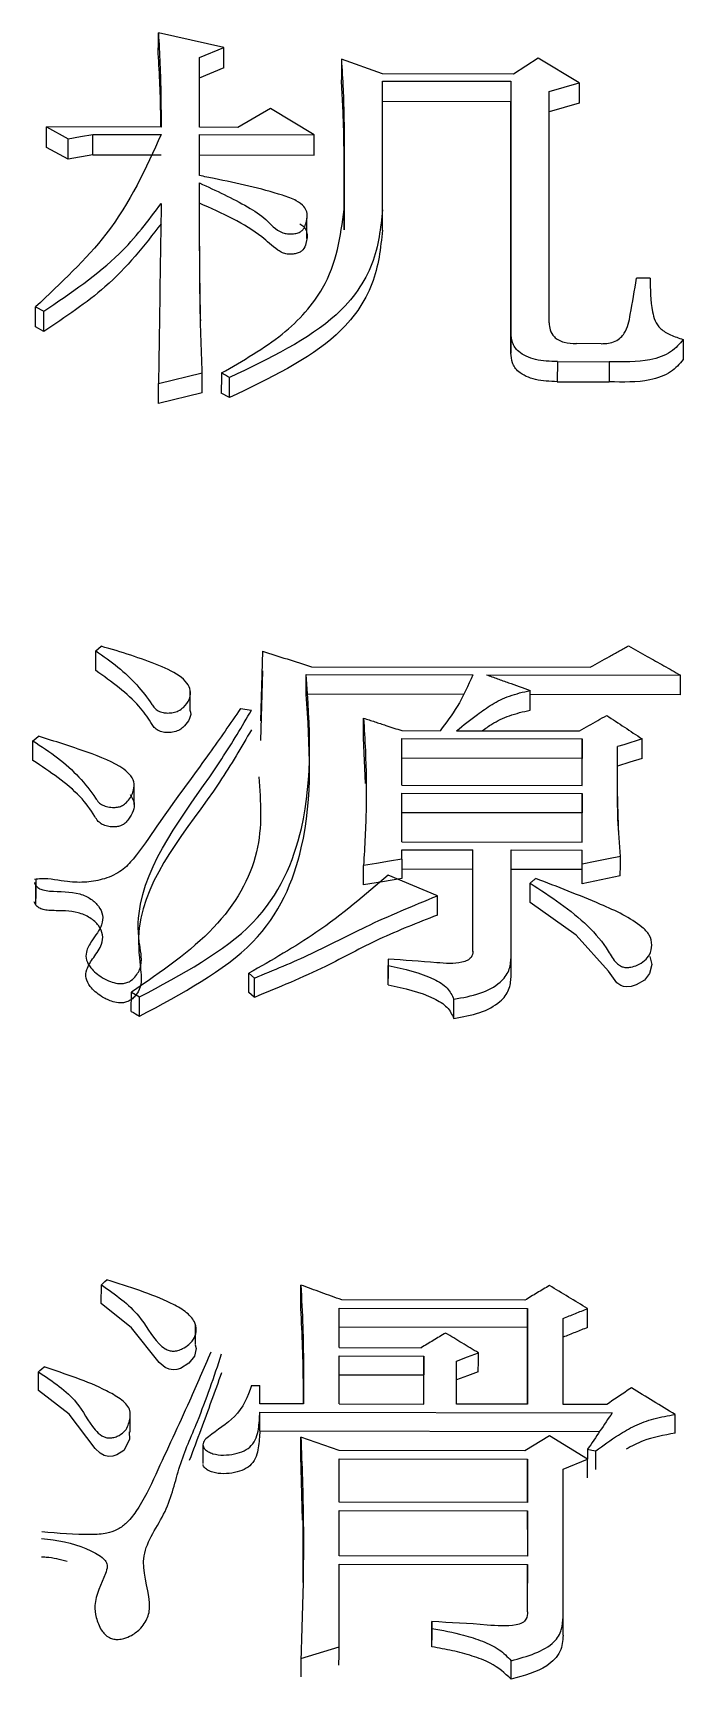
# Model space of a CAD drawing. Header units: millimetres. Extents: x 2104 to 4053, y 855 to 2233.
# Drawn here: x 2514.94 to 2517.51, y 2088.28 to 2094.8 of the extents above; entities that cross this region are included whole.
import ezdxf

# ---------------------------------------------------------------- set-up
doc = ezdxf.new("R2010")
doc.units = ezdxf.units.MM

msp = doc.modelspace()

# ---------------------------------------------------------------- linework, layer by layer
at = {"color": 7, "linetype": 'Continuous', "lineweight": 25}
for p, q in [((2515.6922, 2094.7382), (2515.4326, 2094.7958)), ((2515.5949, 2094.6983), (2515.6922, 2094.7382)), ((2515.692, 2094.657), (2515.5946, 2094.6172)), ((2515.595, 2094.422), (2515.5949, 2094.6983)), ((2516.1574, 2094.6915), (2516.1571, 2094.6104)), ((2516.3197, 2094.6338), (2516.1574, 2094.6915)), ((2516.9362, 2094.6958), (2516.8389, 2094.6329)), ((2517.0985, 2094.5979), (2516.9362, 2094.6958)), ((2516.8389, 2094.6329), (2516.3197, 2094.6338)), ((2516.3197, 2094.6051), (2516.8281, 2094.6042)), ((2516.3199, 2094.0955), (2516.3197, 2094.6051)), ((2516.8281, 2094.6042), (2516.8278, 2094.5232)), ((2516.8281, 2094.6042), (2516.8285, 2093.6069)), ((2516.9795, 2094.5636), (2517.0985, 2094.5979)), ((2516.8278, 2094.5232), (2516.3194, 2094.5241)), ((2516.8283, 2093.5272), (2516.8278, 2094.5232)), ((2516.98, 2093.648), (2516.9795, 2094.5636)), ((2515.8762, 2094.4966), (2515.7465, 2094.4218)), ((2516.0493, 2094.3923), (2515.8762, 2094.4966)), ((2517.0983, 2094.517), (2516.9793, 2094.4827)), ((2514.989, 2094.3424), (2514.9892, 2094.4232)), ((2514.9892, 2094.4232), (2515.0758, 2094.3768)), ((2515.4436, 2094.4223), (2514.9892, 2094.4232)), ((2515.1729, 2094.3132), (2515.1731, 2094.3939)), ((2515.1731, 2094.3939), (2515.4436, 2094.3934)), ((2515.7465, 2094.4218), (2515.595, 2094.422)), ((2515.595, 2094.3931), (2516.0493, 2094.3923)), ((2515.5951, 2094.2308), (2515.595, 2094.3931)), ((2515.0756, 2094.2961), (2514.989, 2094.3424)), ((2515.0756, 2094.2961), (2515.0758, 2094.3768)), ((2516.1683, 2094.3747), (2516.1681, 2094.2941)), ((2516.1683, 2094.3747), (2516.1685, 2094.0958)), ((2515.1729, 2094.3132), (2515.0756, 2094.2961)), ((2515.1729, 2094.3132), (2515.4433, 2094.3127)), ((2515.5951, 2094.3125), (2516.0491, 2094.3116)), ((2516.1682, 2094.0155), (2516.1681, 2094.294)), ((2516.1685, 2094.0958), (2516.1682, 2094.0155)), ((2516.3197, 2094.0142), (2516.3199, 2094.095)), ((2516.0199, 2093.9816), (2516.0201, 2094.0627)), ((2517.3801, 2093.8241), (2517.326, 2093.8242)), ((2514.9461, 2093.631), (2514.9463, 2093.7108)), ((2514.9463, 2093.7108), (2514.9787, 2093.6931)), ((2514.9785, 2093.6133), (2514.9461, 2093.631)), ((2516.8285, 2093.6069), (2516.8283, 2093.5272)), ((2517.1855, 2093.5648), (2517.0882, 2093.565)), ((2517.5101, 2093.582), (2517.5098, 2093.5023)), ((2517.0125, 2093.4939), (2517.0122, 2093.4144)), ((2517.0125, 2093.4939), (2517.218, 2093.4936)), ((2517.218, 2093.4936), (2517.2178, 2093.414)), ((2515.4332, 2093.4077), (2515.6063, 2093.449)), ((2517.0122, 2093.4144), (2517.2178, 2093.414)), ((2515.4329, 2093.3283), (2515.4332, 2093.4077)), ((2515.606, 2093.3696), (2515.4329, 2093.3283)), ((2515.7142, 2093.3515), (2515.6817, 2093.3694)), ((2515.1845, 2092.27), (2515.1848, 2092.3481)), ((2515.8446, 2092.3468), (2515.8365, 2092.0709)), ((2515.8444, 2092.2688), (2515.8363, 2091.9934)), ((2516.0175, 2092.1766), (2516.0177, 2092.2545)), ((2516.0177, 2092.2545), (2516.6775, 2092.2533)), ((2516.0393, 2092.2852), (2517.1427, 2092.2831)), ((2516.7316, 2092.2532), (2517.4997, 2092.2518)), ((2515.5586, 2092.1135), (2515.5589, 2092.1922)), ((2516.6391, 2092.1755), (2516.0175, 2092.1766)), ((2516.9045, 2092.1136), (2516.9048, 2092.1915)), ((2517.4994, 2092.1739), (2516.9047, 2092.175)), ((2515.7581, 2092.1198), (2515.8014, 2092.1135)), ((2516.2447, 2092.0042), (2516.2449, 2092.0819)), ((2514.9359, 2091.9142), (2514.9361, 2091.9918)), ((2516.253, 2091.8234), (2516.2447, 2092.0042)), ((2516.3964, 2092.0323), (2516.5478, 2092.032)), ((2516.3964, 2092.0014), (2517.1103, 2092.0001)), ((2516.3964, 2091.8156), (2516.3964, 2092.0014)), ((2516.6127, 2092.0319), (2517.0995, 2092.031)), ((2517.1103, 2092.0001), (2517.1101, 2091.9225)), ((2517.1104, 2091.8143), (2517.1103, 2092.0001)), ((2517.1101, 2091.9225), (2516.3961, 2091.9238)), ((2517.1101, 2091.8143), (2517.1101, 2091.9225)), ((2517.2509, 2091.9379), (2517.251, 2091.9689)), ((2515.3367, 2091.7397), (2515.337, 2091.8179)), ((2516.3964, 2091.8156), (2517.1104, 2091.8143)), ((2516.3964, 2091.7846), (2517.1104, 2091.7833)), ((2516.3965, 2091.5916), (2516.3964, 2091.7846)), ((2517.1104, 2091.7833), (2517.1101, 2091.706)), ((2517.1104, 2091.5902), (2517.1104, 2091.7833)), ((2517.1101, 2091.706), (2516.3962, 2091.7073)), ((2517.1101, 2091.5902), (2517.1101, 2091.706)), ((2516.3965, 2091.5916), (2517.1104, 2091.5902)), ((2516.3965, 2091.5228), (2516.3962, 2091.4459)), ((2516.3965, 2091.5603), (2516.6777, 2091.5598)), ((2516.3965, 2091.5228), (2516.3965, 2091.5603)), ((2516.6775, 2091.4828), (2516.6777, 2091.5598)), ((2516.6778, 2091.1581), (2516.6777, 2091.5598)), ((2516.8292, 2091.5595), (2517.1104, 2091.559)), ((2516.8293, 2091.1326), (2516.8292, 2091.5595)), ((2517.1104, 2091.5028), (2517.1104, 2091.559)), ((2516.2448, 2091.4212), (2516.2451, 2091.4981)), ((2516.5371, 2091.3785), (2516.3426, 2091.4603)), ((2516.6775, 2091.4828), (2516.3962, 2091.4833)), ((2516.6775, 2091.1572), (2516.6775, 2091.4828)), ((2517.1102, 2091.482), (2516.8289, 2091.4825)), ((2517.1102, 2091.4258), (2517.1104, 2091.5028)), ((2517.1102, 2091.4258), (2517.1102, 2091.482)), ((2514.947, 2091.4439), (2514.9467, 2091.3671)), ((2514.9467, 2091.3423), (2514.947, 2091.4191)), ((2516.5377, 2091.3014), (2516.538, 2091.3782)), ((2516.829, 2091.0561), (2516.8293, 2091.1326)), ((2515.7906, 2090.995), (2515.7908, 2091.0713)), ((2515.7908, 2091.0713), (2515.8125, 2091.0524)), ((2516.3425, 2091.1272), (2516.3422, 2091.0507)), ((2516.3422, 2091.0255), (2516.3425, 2091.1019)), ((2516.3425, 2091.1272), (2516.3425, 2091.1019)), ((2515.8125, 2090.9758), (2515.8127, 2091.0521)), ((2516.3422, 2091.0255), (2516.3422, 2091.0507)), ((2515.3254, 2090.9201), (2515.3257, 2090.9963)), ((2515.3578, 2090.901), (2515.3581, 2090.9773)), ((2515.8122, 2090.976), (2515.7906, 2090.995)), ((2516.6019, 2090.8924), (2516.6021, 2090.9686)), ((2515.2066, 2089.7629), (2515.2069, 2089.8376)), ((2516.8835, 2089.776), (2516.1588, 2089.7773)), ((2516.1479, 2089.7448), (2516.8943, 2089.7434)), ((2516.148, 2089.5882), (2516.1479, 2089.7448)), ((2516.8943, 2089.7434), (2516.8944, 2089.364)), ((2517.035, 2089.3637), (2517.035, 2089.704)), ((2515.5799, 2089.601), (2515.5801, 2089.6756)), ((2516.1477, 2089.6701), (2516.8941, 2089.6688)), ((2516.8941, 2089.364), (2516.8941, 2089.6688)), ((2516.148, 2089.5882), (2516.4725, 2089.5876)), ((2516.148, 2089.5555), (2516.4833, 2089.5548)), ((2516.148, 2089.3654), (2516.148, 2089.5555)), ((2516.4833, 2089.5548), (2516.483, 2089.4804)), ((2516.4833, 2089.3647), (2516.4833, 2089.5548)), ((2516.6131, 2089.3645), (2516.6131, 2089.535)), ((2515.8018, 2089.4382), (2515.8343, 2089.4381)), ((2515.8343, 2089.3659), (2515.8343, 2089.4381)), ((2516.1477, 2089.4811), (2516.483, 2089.4804)), ((2516.4831, 2089.3647), (2516.483, 2089.4804)), ((2515.3209, 2089.2537), (2515.3211, 2089.3278)), ((2515.834, 2089.259), (2515.8343, 2089.3331)), ((2516.0073, 2089.3656), (2515.8343, 2089.3659)), ((2515.8343, 2089.3331), (2517.2297, 2089.3305)), ((2516.148, 2089.3654), (2516.4833, 2089.3647)), ((2516.8944, 2089.364), (2516.6131, 2089.3645)), ((2517.2081, 2089.3634), (2517.035, 2089.3637)), ((2517.4783, 2089.2493), (2517.4785, 2089.3234)), ((2515.834, 2089.259), (2517.1798, 2089.2565)), ((2515.609, 2089.2034), (2515.6088, 2089.1295)), ((2516.148, 2089.1811), (2515.9965, 2089.2341)), ((2516.8836, 2089.1797), (2516.148, 2089.1811)), ((2516.9809, 2089.2388), (2516.8836, 2089.1797)), ((2517.1323, 2089.1463), (2516.9809, 2089.2388)), ((2517.1323, 2089.1859), (2517.1322, 2089.1464)), ((2516.0033, 2088.9054), (2515.9963, 2089.1601)), ((2516.148, 2089.1481), (2516.8944, 2089.1467)), ((2516.148, 2088.9762), (2516.148, 2089.1481)), ((2516.8944, 2089.1467), (2516.8944, 2088.9748)), ((2517.035, 2089.1068), (2517.1323, 2089.1463)), ((2516.8941, 2088.9748), (2516.8941, 2089.0728)), ((2517.035, 2088.5221), (2517.035, 2089.1068)), ((2516.8944, 2088.9748), (2516.148, 2088.9762)), ((2516.148, 2088.9431), (2516.8944, 2088.9417)), ((2516.148, 2088.7638), (2516.148, 2088.9431)), ((2516.8944, 2088.9417), (2516.8944, 2088.7624)), ((2516.8944, 2088.7624), (2516.148, 2088.7638)), ((2516.148, 2088.7305), (2516.8944, 2088.7291)), ((2516.148, 2088.4032), (2516.148, 2088.7305)), ((2516.8944, 2088.7291), (2516.8941, 2088.6559)), ((2516.8944, 2088.5424), (2516.8944, 2088.7291)), ((2517.0347, 2088.4492), (2517.035, 2088.5221)), ((2516.5158, 2088.503), (2516.5155, 2088.4301)), ((2516.5155, 2088.4032), (2516.5158, 2088.4762)), ((2516.5158, 2088.4762), (2516.5158, 2088.503)), ((2515.9965, 2088.3566), (2516.148, 2088.4032)), ((2516.8292, 2088.2755), (2516.8294, 2088.3483))]:
    msp.add_line(p, q, dxfattribs=at)
at = {"color": 7, "linetype": 'Continuous', "lineweight": 25, "flags": 128}
for points in [[(2515.4323, 2094.7146), (2515.4324, 2094.7601), (2515.4326, 2094.7958)], [(2515.692, 2094.657), (2515.6921, 2094.7025), (2515.6922, 2094.7382)], [(2517.0985, 2094.5979), (2517.0984, 2094.5526), (2517.0983, 2094.517)], [(2515.0758, 2094.3768), (2515.1245, 2094.3853), (2515.1731, 2094.3939)], [(2516.0491, 2094.3116), (2516.0492, 2094.3568), (2516.0493, 2094.3923)], [(2514.9785, 2093.6133), (2514.9786, 2093.6482), (2514.9787, 2093.6706), (2514.9787, 2093.6931)], [(2515.606, 2093.3696), (2515.6061, 2093.4141), (2515.6063, 2093.449)], [(2515.682, 2093.4489), (2515.6819, 2093.4141), (2515.6818, 2093.3918), (2515.6817, 2093.3694)], [(2515.7144, 2093.431), (2515.7063, 2093.4355), (2515.6982, 2093.4399), (2515.6901, 2093.4444), (2515.682, 2093.4489)], [(2515.7142, 2093.3515), (2515.7143, 2093.3863), (2515.7144, 2093.4087), (2515.7144, 2093.431)], [(2515.1848, 2092.3481), (2515.1956, 2092.3572), (2515.2064, 2092.3664)], [(2517.4994, 2092.1739), (2517.4996, 2092.2175), (2517.4997, 2092.2518)], [(2514.9361, 2091.9917), (2514.9469, 2092.001), (2514.9577, 2092.0102)], [(2517.3483, 2091.9996), (2517.324, 2091.9919), (2517.2996, 2091.9843), (2517.2753, 2091.9766), (2517.251, 2091.9689)], [(2517.348, 2091.922), (2517.3482, 2091.9655), (2517.3483, 2091.9996)], [(2517.348, 2091.922), (2517.2994, 2091.9067), (2517.2507, 2091.8914)], [(2516.3965, 2091.5228), (2516.3481, 2091.5149), (2516.2966, 2091.5065), (2516.2451, 2091.4981)], [(2517.1102, 2091.482), (2517.1103, 2091.5251), (2517.1104, 2091.559)], [(2517.2619, 2091.5338), (2517.2143, 2091.524), (2517.1624, 2091.5134), (2517.1104, 2091.5028)], [(2517.2616, 2091.4568), (2517.2618, 2091.4999), (2517.2619, 2091.5338)], [(2517.2616, 2091.4568), (2517.1859, 2091.4413), (2517.1102, 2091.4258)], [(2516.3962, 2091.4459), (2516.3205, 2091.4335), (2516.2448, 2091.4212)], [(2516.9047, 2091.3512), (2516.9048, 2091.3792), (2516.9049, 2091.4036), (2516.9049, 2091.428)], [(2517.3783, 2091.138), (2517.386, 2091.1057), (2517.3772, 2091.0698), (2517.3571, 2091.0445), (2517.3246, 2091.0253), (2517.3042, 2091.0192), (2517.2874, 2091.0176), (2517.2746, 2091.0191), (2517.2633, 2091.0233), (2517.2483, 2091.0339), (2517.2152, 2091.0792), (2517.0869, 2091.2222), (2516.9047, 2091.3512), (2516.9047, 2091.3512)], [(2515.3257, 2090.9963), (2515.3419, 2090.9868), (2515.3581, 2090.9773)], [(2515.3254, 2090.92), (2515.3336, 2090.9152), (2515.3419, 2090.9104), (2515.3578, 2090.901)], [(2515.2069, 2089.8376), (2515.2123, 2089.8426), (2515.2204, 2089.8498), (2515.2285, 2089.8571)], [(2515.9962, 2089.7614), (2515.9964, 2089.8033), (2515.9965, 2089.8362)], [(2515.5782, 2089.6), (2515.5817, 2089.5844), (2515.5751, 2089.5541), (2515.5528, 2089.5264), (2515.5205, 2089.5063), (2515.5059, 2089.5016), (2515.4911, 2089.5), (2515.4747, 2089.5027), (2515.4596, 2089.5094), (2515.4352, 2089.5292), (2515.3261, 2089.6667), (2515.2066, 2089.7629), (2515.2066, 2089.7629)], [(2516.8941, 2089.6688), (2516.8942, 2089.7106), (2516.8943, 2089.7434)], [(2517.1321, 2089.6683), (2517.1322, 2089.7101), (2517.1323, 2089.743)], [(2516.6131, 2089.535), (2516.6564, 2089.5513), (2516.6996, 2089.5675)], [(2516.6994, 2089.4931), (2516.6995, 2089.5348), (2516.6996, 2089.5675)], [(2514.9581, 2089.4922), (2514.9636, 2089.4972), (2514.9716, 2089.5045), (2514.9797, 2089.5118)], [(2514.9578, 2089.4179), (2514.9579, 2089.445), (2514.958, 2089.4686), (2514.9581, 2089.4922)], [(2516.6994, 2089.4931), (2516.6561, 2089.4769), (2516.6129, 2089.4606)], [(2515.3175, 2089.2542), (2515.3176, 2089.2243), (2515.2962, 2089.1808), (2515.2686, 2089.1631), (2515.2521, 2089.1579), (2515.2354, 2089.1566), (2515.2179, 2089.1609), (2515.2022, 2089.1697), (2515.1826, 2089.1882), (2515.0794, 2089.3249), (2514.9578, 2089.4179), (2514.9578, 2089.4179)], [(2515.9963, 2089.1601), (2515.9964, 2089.2015), (2515.9965, 2089.2341)], [(2517.1323, 2089.1859), (2517.1486, 2089.1825), (2517.1648, 2089.1792)], [(2517.1645, 2089.1053), (2517.1646, 2089.1303), (2517.1647, 2089.1548), (2517.1648, 2089.1792)], [(2516.8941, 2089.0728), (2516.8943, 2089.1142), (2516.8944, 2089.1467)], [(2517.1321, 2089.0724), (2517.1322, 2089.1138), (2517.1323, 2089.1463)], [(2516.8941, 2088.8681), (2516.8943, 2088.9093), (2516.8944, 2088.9417)], [(2516.1477, 2088.3305), (2516.1479, 2088.3712), (2516.148, 2088.4032)], [(2515.9965, 2088.3566), (2515.9964, 2088.3158), (2515.9963, 2088.2839)]]:
    msp.add_lwpolyline(points, dxfattribs=at)
at = {"color": 7, "linetype": 'Continuous', "lineweight": 25}
for points, knots in [([(2515.4326, 2094.7958), (2515.4349, 2094.7548), (2515.4396, 2094.6724), (2515.4426, 2094.5479), (2515.4433, 2094.4642), (2515.4436, 2094.4223)], [0, 0, 0, 0, 0.3308169, 0.6653894, 1, 1, 1, 1]), ([(2515.4425, 2094.4223), (2515.4424, 2094.4364), (2515.4419, 2094.4924), (2515.4393, 2094.5899), (2515.4347, 2094.673), (2515.4323, 2094.7146)], [0, 0, 0, 0, 0.143275, 0.571599, 1, 1, 1, 1]), ([(2516.1574, 2094.6915), (2516.1597, 2094.6516), (2516.1641, 2094.5791), (2516.1674, 2094.4735), (2516.168, 2094.4076), (2516.1683, 2094.3747)], [0, 0, 0, 0, 0.3791836, 0.6895692, 1, 1, 1, 1]), ([(2516.1681, 2094.2941), (2516.1677, 2094.3338), (2516.167, 2094.4067), (2516.163, 2094.5121), (2516.1591, 2094.5776), (2516.1571, 2094.6104)], [0, 0, 0, 0, 0.375918, 0.687936, 1, 1, 1, 1]), ([(2515.4436, 2094.3934), (2515.3829, 2094.2591), (2515.274, 2094.0179), (2515.0469, 2093.8051), (2514.9463, 2093.7108)], [0, 0, 0, 0, 0.556811, 1, 1, 1, 1]), ([(2515.5952, 2094.2018), (2515.6608, 2094.1713), (2515.7557, 2094.1273), (2515.8626, 2094.0598), (2515.8968, 2094.0117), (2515.9434, 2093.9995), (2515.9631, 2093.999), (2515.9822, 2094.0021), (2515.9974, 2094.0089), (2516.0098, 2094.021), (2516.0193, 2094.0473), (2516.0264, 2094.0783), (2516.0092, 2094.1108), (2515.9769, 2094.1349), (2515.8581, 2094.1757), (2515.7264, 2094.2041), (2515.6147, 2094.2269), (2515.5951, 2094.2308)], [0, 0, 0, 0, 0.209543, 0.302706, 0.395798, 0.412004, 0.428186, 0.444961, 0.461038, 0.475088, 0.504153, 0.574083, 0.604651, 0.646233, 0.701501, 0.94765, 1, 1, 1, 1]), ([(2515.6063, 2093.449), (2515.6026, 2093.5483), (2515.5963, 2093.7245), (2515.596, 2093.9751), (2515.5954, 2094.1262), (2515.5951, 2094.2018)], [0, 0, 0, 0, 0.392543, 0.696266, 1, 1, 1, 1]), ([(2514.9787, 2093.6931), (2515.0861, 2093.7662), (2515.2764, 2093.8959), (2515.3929, 2094.0523), (2515.4437, 2094.1205)], [0, 0, 0, 0, 0.564151, 1, 1, 1, 1]), ([(2515.4437, 2094.1205), (2515.4424, 2094.0358), (2515.4399, 2093.8756), (2515.4365, 2093.6379), (2515.4343, 2093.4845), (2515.4332, 2093.4077)], [0, 0, 0, 0, 0.359303, 0.679648, 1, 1, 1, 1]), ([(2515.9929, 2094.0402), (2515.9984, 2094.0363), (2516.0116, 2094.0269), (2516.0252, 2093.9996), (2516.0187, 2093.9683), (2516.0103, 2093.9404), (2515.9944, 2093.9271), (2515.979, 2093.9213), (2515.9612, 2093.9188), (2515.9422, 2093.9195), (2515.9219, 2093.9247), (2515.8865, 2093.9476), (2515.8349, 2093.9988), (2515.7293, 2094.0619), (2515.64, 2094.1014), (2515.5949, 2094.1213)], [0, 0, 0, 0, 0.034268, 0.082278, 0.186458, 0.246156, 0.270401, 0.294761, 0.317751, 0.343591, 0.370378, 0.404227, 0.551168, 0.773384, 1, 1, 1, 1]), ([(2515.682, 2093.4489), (2515.7671, 2093.4976), (2515.9353, 2093.594), (2516.1295, 2093.8159), (2516.1537, 2093.9901), (2516.1685, 2094.0958)], [0, 0, 0, 0, 0.287344, 0.567754, 1, 1, 1, 1]), ([(2516.3199, 2094.0955), (2516.3125, 2094.0238), (2516.2976, 2093.8794), (2516.126, 2093.6277), (2515.8716, 2093.5061), (2515.7144, 2093.431)], [0, 0, 0, 0, 0.274101, 0.551296, 1, 1, 1, 1]), ([(2515.4434, 2094.0402), (2515.3765, 2093.9538), (2515.2561, 2093.7982), (2515.0639, 2093.6702), (2514.9785, 2093.6133)], [0, 0, 0, 0, 0.5553249, 1, 1, 1, 1]), ([(2515.6001, 2093.6551), (2515.5994, 2093.6865), (2515.5969, 2093.7982), (2515.5962, 2093.9218), (2515.5957, 2094.0107)], [0, 0, 0, 0, 0.280635, 1, 1, 1, 1]), ([(2516.3197, 2094.0152), (2516.3123, 2093.9435), (2516.2974, 2093.7993), (2516.1257, 2093.548), (2515.8714, 2093.4266), (2515.7142, 2093.3515)], [0, 0, 0, 0, 0.274008, 0.551158, 1, 1, 1, 1]), ([(2517.1855, 2093.5648), (2517.1954, 2093.5652), (2517.215, 2093.5659), (2517.243, 2093.574), (2517.2642, 2093.5883), (2517.2907, 2093.6232), (2517.3056, 2093.7038), (2517.3179, 2093.7764), (2517.326, 2093.8242)], [0, 0, 0, 0, 0.060271, 0.119774, 0.185648, 0.251104, 0.507362, 1, 1, 1, 1]), ([(2517.3801, 2093.8241), (2517.3803, 2093.7801), (2517.3805, 2093.7133), (2517.4044, 2093.6319), (2517.4595, 2093.598), (2517.4931, 2093.5874), (2517.5101, 2093.582)], [0, 0, 0, 0, 0.4923877, 0.7481706, 0.8725672, 1, 1, 1, 1]), ([(2516.98, 2093.648), (2516.9805, 2093.6384), (2516.9816, 2093.619), (2516.9951, 2093.5951), (2517.0157, 2093.5788), (2517.0453, 2093.5673), (2517.0712, 2093.5659), (2517.0882, 2093.565)], [0, 0, 0, 0, 0.24079, 0.483382, 0.613891, 0.747761, 1, 1, 1, 1]), ([(2517.0125, 2093.4939), (2516.9828, 2093.495), (2516.9249, 2093.497), (2516.8575, 2093.5279), (2516.8315, 2093.5687), (2516.8295, 2093.5942), (2516.8285, 2093.6069)], [0, 0, 0, 0, 0.294497, 0.5757322, 0.789017, 1, 1, 1, 1]), ([(2517.5101, 2093.582), (2517.4961, 2093.5644), (2517.468, 2093.5288), (2517.3609, 2093.4897), (2517.2729, 2093.4921), (2517.218, 2093.4936)], [0, 0, 0, 0, 0.268924, 0.544059, 1, 1, 1, 1]), ([(2517.0122, 2093.4144), (2516.9826, 2093.4155), (2516.9246, 2093.4175), (2516.8573, 2093.4483), (2516.8313, 2093.4891), (2516.8293, 2093.5145), (2516.8283, 2093.5272)], [0, 0, 0, 0, 0.29468, 0.575963, 0.789151, 1, 1, 1, 1]), ([(2517.5098, 2093.5023), (2517.4959, 2093.4848), (2517.4677, 2093.4493), (2517.3606, 2093.4101), (2517.2726, 2093.4125), (2517.2178, 2093.414)], [0, 0, 0, 0, 0.268765, 0.543897, 1, 1, 1, 1]), ([(2515.1848, 2092.3481), (2515.2148, 2092.3272), (2515.3053, 2092.2642), (2515.3756, 2092.1838), (2515.4164, 2092.1219), (2515.431, 2092.11), (2515.4499, 2092.1036), (2515.4708, 2092.1014), (2515.4922, 2092.1031), (2515.5145, 2092.1107), (2515.5379, 2092.1279), (2515.5562, 2092.1533), (2515.5628, 2092.1844), (2515.5519, 2092.215), (2515.5152, 2092.255), (2515.432, 2092.2924), (2515.3242, 2092.3319), (2515.2458, 2092.3549), (2515.2064, 2092.3664)], [0, 0, 0, 0, 0.117103, 0.353725, 0.376613, 0.395602, 0.414781, 0.431322, 0.450523, 0.470068, 0.496422, 0.543443, 0.584386, 0.625263, 0.671715, 0.773946, 0.886491, 1, 1, 1, 1]), ([(2515.8446, 2092.3468), (2515.8771, 2092.3366), (2515.942, 2092.316), (2516.0069, 2092.2955), (2516.0393, 2092.2852)], [0, 0, 0, 0, 0.499964, 1, 1, 1, 1]), ([(2517.1427, 2092.2831), (2517.1679, 2092.2974), (2517.2058, 2092.3188), (2517.2563, 2092.3473), (2517.2815, 2092.3615), (2517.2941, 2092.3686)], [0, 0, 0, 0, 0.4999999, 0.7499999, 1, 1, 1, 1]), ([(2517.2941, 2092.3686), (2517.3188, 2092.3546), (2517.3654, 2092.3281), (2517.434, 2092.2892), (2517.4778, 2092.2643), (2517.4997, 2092.2518)], [0, 0, 0, 0, 0.360725, 0.680362, 1, 1, 1, 1]), ([(2515.5568, 2092.1136), (2515.558, 2092.1107), (2515.5638, 2092.0969), (2515.5532, 2092.0722), (2515.5353, 2092.0481), (2515.5129, 2092.0324), (2515.4908, 2092.0251), (2515.4672, 2092.0237), (2515.4453, 2092.0267), (2515.4256, 2092.0353), (2515.4122, 2092.049), (2515.3931, 2092.0815), (2515.3542, 2092.1352), (2515.2788, 2092.2034), (2515.2161, 2092.2477), (2515.1846, 2092.27)], [0, 0, 0, 0, 0.020948, 0.099639, 0.170192, 0.207509, 0.245257, 0.277164, 0.310179, 0.342007, 0.379502, 0.420479, 0.58455, 0.790685, 1, 1, 1, 1]), ([(2515.3581, 2090.9773), (2515.526, 2091.0671), (2515.8556, 2091.2434), (2516.055, 2091.7215), (2516.0319, 2092.0525), (2516.0177, 2092.2545)], [0, 0, 0, 0, 0.287943, 0.565415, 1, 1, 1, 1]), ([(2516.6775, 2092.2533), (2516.659, 2092.2109), (2516.6258, 2092.1349), (2516.5717, 2092.0635), (2516.5478, 2092.032)], [0, 0, 0, 0, 0.557901, 1, 1, 1, 1]), ([(2516.7316, 2092.2532), (2516.7462, 2092.2481), (2516.7752, 2092.2377), (2516.8329, 2092.2171), (2516.8761, 2092.2017), (2516.9047, 2092.1915)], [0, 0, 0, 0, 0.251429, 0.502858, 1, 1, 1, 1]), ([(2515.3578, 2090.901), (2515.5257, 2090.9907), (2515.8552, 2091.1667), (2516.0548, 2091.6442), (2516.0316, 2091.9749), (2516.0175, 2092.1766)], [0, 0, 0, 0, 0.288063, 0.56551, 1, 1, 1, 1]), ([(2516.6127, 2092.0319), (2516.6404, 2092.0534), (2516.6861, 2092.0888), (2516.7518, 2092.1375), (2516.8214, 2092.172), (2516.8768, 2092.1849), (2516.9047, 2092.1915)], [0, 0, 0, 0, 0.334901, 0.5526, 0.773626, 1, 1, 1, 1]), ([(2514.9416, 2091.4312), (2514.943, 2091.427), (2514.9459, 2091.4185), (2514.9578, 2091.4077), (2514.9769, 2091.3997), (2515.0323, 2091.3925), (2515.1042, 2091.3974), (2515.1676, 2091.3663), (2515.1986, 2091.3368), (2515.2148, 2091.3012), (2515.2094, 2091.2525), (2515.1721, 2091.2067), (2515.1448, 2091.1602), (2515.1454, 2091.1225), (2515.1671, 2091.0868), (2515.2009, 2091.0578), (2515.2396, 2091.0385), (2515.2669, 2091.031), (2515.2896, 2091.0297), (2515.3088, 2091.0334), (2515.3284, 2091.044), (2515.3503, 2091.0666), (2515.3732, 2091.1186), (2515.348, 2091.2144), (2515.3631, 2091.5025), (2515.6147, 2091.7961), (2515.7634, 2092.0489), (2515.8014, 2092.1135)], [0, 0, 0, 0, 0.007532, 0.015045, 0.022339, 0.032492, 0.077586, 0.097853, 0.118059, 0.139007, 0.161063, 0.201244, 0.228029, 0.246597, 0.265098, 0.293546, 0.308249, 0.319175, 0.32621, 0.333308, 0.341053, 0.354197, 0.379104, 0.432719, 0.519875, 0.877276, 1, 1, 1, 1]), ([(2515.7581, 2092.1198), (2515.7171, 2092.0603), (2515.6097, 2091.9048), (2515.4605, 2091.7078), (2515.357, 2091.5498), (2515.291, 2091.4763), (2515.2246, 2091.4441), (2515.1484, 2091.4297), (2515.0627, 2091.4323), (2514.9952, 2091.4485), (2514.9513, 2091.4441), (2514.9424, 2091.4432)], [0, 0, 0, 0, 0.208324, 0.544786, 0.696319, 0.752997, 0.810434, 0.859924, 0.910792, 0.98187, 1, 1, 1, 1]), ([(2516.715, 2092.0317), (2516.7274, 2092.0408), (2516.7587, 2092.0638), (2516.8213, 2092.0941), (2516.8766, 2092.1071), (2516.9045, 2092.1136)], [0, 0, 0, 0, 0.2452667, 0.6180707, 1, 1, 1, 1]), ([(2516.2449, 2092.0819), (2516.2475, 2092.0392), (2516.2547, 2091.9212), (2516.2581, 2091.7267), (2516.2494, 2091.5744), (2516.2451, 2091.4981)], [0, 0, 0, 0, 0.221005, 0.610214, 1, 1, 1, 1]), ([(2516.2449, 2092.0819), (2516.2597, 2092.077), (2516.2893, 2092.0673), (2516.3398, 2092.0508), (2516.3755, 2092.0391), (2516.3964, 2092.0323)], [0, 0, 0, 0, 0.293254, 0.586508, 1, 1, 1, 1]), ([(2517.0995, 2092.031), (2517.1118, 2092.038), (2517.1361, 2092.0517), (2517.1721, 2092.0722), (2517.1958, 2092.0857), (2517.2077, 2092.0924)], [0, 0, 0, 0, 0.342692, 0.671346, 1, 1, 1, 1]), ([(2517.2077, 2092.0924), (2517.2311, 2092.077), (2517.2663, 2092.0538), (2517.3131, 2092.0228), (2517.3366, 2092.0074), (2517.3483, 2091.9996)], [0, 0, 0, 0, 0.5, 0.75, 1, 1, 1, 1]), ([(2514.9361, 2091.9918), (2514.9696, 2091.9698), (2515.0711, 2091.9033), (2515.1504, 2091.8168), (2515.1943, 2091.7487), (2515.2116, 2091.7366), (2515.2329, 2091.7295), (2515.2548, 2091.7272), (2515.2749, 2091.7292), (2515.2926, 2091.736), (2515.3158, 2091.7552), (2515.3323, 2091.7849), (2515.3401, 2091.8215), (2515.3264, 2091.8538), (2515.2704, 2091.9025), (2515.1399, 2091.9526), (2515.0221, 2091.9899), (2514.9577, 2092.0103)], [0, 0, 0, 0, 0.118687, 0.359196, 0.382948, 0.402077, 0.42122, 0.441112, 0.455767, 0.470497, 0.490907, 0.548406, 0.590663, 0.633125, 0.674263, 0.821876, 1, 1, 1, 1]), ([(2515.8012, 2092.0358), (2515.7608, 2091.9665), (2515.6109, 2091.7089), (2515.336, 2091.4068), (2515.3571, 2091.1215), (2515.3696, 2091.0292), (2515.3469, 2090.9864), (2515.3265, 2090.9668), (2515.3095, 2090.9574), (2515.2907, 2090.9536), (2515.27, 2090.9542), (2515.24, 2090.9615), (2515.199, 2090.9823), (2515.1636, 2091.0139), (2515.1431, 2091.0514), (2515.1475, 2091.0921), (2515.1772, 2091.1357), (2515.2094, 2091.1798), (2515.2147, 2091.2243), (2515.1981, 2091.261), (2515.1644, 2091.292), (2515.1174, 2091.3124), (2515.0619, 2091.3202), (2515.0167, 2091.3181), (2514.9822, 2091.3219), (2514.9626, 2091.328), (2514.9496, 2091.3376), (2514.9431, 2091.3469), (2514.9418, 2091.3526), (2514.9413, 2091.3544)], [0, 0, 0, 0, 0.131658, 0.489856, 0.580865, 0.625975, 0.648579, 0.657626, 0.666758, 0.672977, 0.679171, 0.689698, 0.708198, 0.736548, 0.756172, 0.775948, 0.80565, 0.838545, 0.86016, 0.881776, 0.903777, 0.924709, 0.94361, 0.966266, 0.975088, 0.982531, 0.99002, 0.996791, 1, 1, 1, 1]), ([(2515.321, 2091.7786), (2515.3275, 2091.768), (2515.3401, 2091.7474), (2515.3339, 2091.713), (2515.3196, 2091.6861), (2515.3029, 2091.6666), (2515.2877, 2091.6564), (2515.2709, 2091.6514), (2515.2517, 2091.6501), (2515.2304, 2091.6528), (2515.2091, 2091.6603), (2515.1914, 2091.6741), (2515.1691, 2091.7131), (2515.1248, 2091.7741), (2515.037, 2091.8467), (2514.9697, 2091.8916), (2514.9359, 2091.9142)], [0, 0, 0, 0, 0.0680461, 0.1331653, 0.2049742, 0.2404727, 0.2675876, 0.2891711, 0.310682, 0.3411009, 0.371791, 0.4026838, 0.4467497, 0.6225505, 0.8097536, 1, 1, 1, 1]), ([(2517.2619, 2091.5338), (2517.2582, 2091.5831), (2517.2509, 2091.6806), (2517.2496, 2091.8017), (2517.2501, 2091.8973), (2517.2507, 2091.945), (2517.251, 2091.9689)], [0, 0, 0, 0, 0.33903, 0.669456, 0.834726, 1, 1, 1, 1]), ([(2517.2548, 2091.6313), (2517.255, 2091.6315), (2517.2553, 2091.6318), (2517.2537, 2091.6697), (2517.2501, 2091.7829), (2517.2506, 2091.88), (2517.2509, 2091.9379)], [0, 0, 0, 0, 0.049028, 0.109068, 0.468863, 1, 1, 1, 1]), ([(2515.83, 2091.8498), (2515.8374, 2091.7502), (2515.8526, 2091.5454), (2515.6761, 2091.2363), (2515.4436, 2091.0771), (2515.3257, 2090.9963)], [0, 0, 0, 0, 0.318136, 0.654097, 1, 1, 1, 1]), ([(2516.3426, 2091.4603), (2516.2515, 2091.3819), (2516.0876, 2091.2408), (2515.8822, 2091.1235), (2515.7908, 2091.0713)], [0, 0, 0, 0, 0.55543, 1, 1, 1, 1]), ([(2516.9049, 2091.428), (2516.9453, 2091.4017), (2517.0671, 2091.3222), (2517.1867, 2091.2147), (2517.2344, 2091.1214), (2517.2587, 2091.1018), (2517.2718, 2091.0956), (2517.2875, 2091.0933), (2517.3074, 2091.0954), (2517.3329, 2091.1039), (2517.3595, 2091.1204), (2517.3813, 2091.148), (2517.3893, 2091.1833), (2517.3805, 2091.2224), (2517.319, 2091.2838), (2517.16, 2091.3567), (2517.0126, 2091.4136), (2516.9266, 2091.4468)], [0, 0, 0, 0, 0.1170235, 0.3535333, 0.40969, 0.4219133, 0.4319578, 0.442101, 0.4536789, 0.4720752, 0.4997704, 0.527463, 0.5683227, 0.6108044, 0.6490141, 0.7951665, 1, 1, 1, 1]), ([(2516.9049, 2091.428), (2516.9067, 2091.4296), (2516.9112, 2091.4335), (2516.9184, 2091.4398), (2516.9239, 2091.4444), (2516.9266, 2091.4468)], [0, 0, 0, 0, 0.249837, 0.624946, 1, 1, 1, 1]), ([(2515.8127, 2091.0521), (2515.8891, 2091.0834), (2516.042, 2091.1462), (2516.2691, 2091.2678), (2516.4415, 2091.3386), (2516.5375, 2091.3781)], [0, 0, 0, 0, 0.306697, 0.613648, 1, 1, 1, 1]), ([(2516.5372, 2091.3013), (2516.459, 2091.2709), (2516.3034, 2091.2103), (2516.0799, 2091.0857), (2515.908, 2091.015), (2515.8125, 2090.9757)], [0, 0, 0, 0, 0.309683, 0.616377, 1, 1, 1, 1]), ([(2516.6778, 2091.1581), (2516.677, 2091.1497), (2516.6756, 2091.1361), (2516.6564, 2091.1214), (2516.6121, 2091.1063), (2516.5013, 2091.1162), (2516.4056, 2091.1228), (2516.3425, 2091.1272)], [0, 0, 0, 0, 0.100834, 0.16221, 0.226726, 0.489604, 1, 1, 1, 1]), ([(2516.6021, 2090.9686), (2516.6375, 2090.9748), (2516.7069, 2090.9869), (2516.7857, 2091.0287), (2516.8248, 2091.0813), (2516.8278, 2091.1156), (2516.8293, 2091.1326)], [0, 0, 0, 0, 0.292672, 0.574648, 0.788772, 1, 1, 1, 1]), ([(2516.3425, 2091.1019), (2516.4061, 2091.088), (2516.4939, 2091.0689), (2516.5806, 2091.0151), (2516.595, 2090.9839), (2516.6021, 2090.9686)], [0, 0, 0, 0, 0.572425, 0.789886, 1, 1, 1, 1]), ([(2516.3422, 2091.0255), (2516.4059, 2091.0117), (2516.4937, 2090.9925), (2516.5803, 2090.9388), (2516.5948, 2090.9077), (2516.6019, 2090.8924)], [0, 0, 0, 0, 0.57259, 0.790015, 1, 1, 1, 1]), ([(2516.6019, 2090.8924), (2516.6372, 2090.8985), (2516.7066, 2090.9107), (2516.7854, 2090.9523), (2516.8245, 2091.0049), (2516.8275, 2091.0391), (2516.829, 2091.0561)], [0, 0, 0, 0, 0.292833, 0.574851, 0.788896, 1, 1, 1, 1]), ([(2515.2069, 2089.8376), (2515.2619, 2089.7986), (2515.3594, 2089.7294), (2515.406, 2089.6299), (2515.4537, 2089.5861), (2515.4741, 2089.5767), (2515.4921, 2089.5734), (2515.5113, 2089.5766), (2515.5327, 2089.5856), (2515.557, 2089.6022), (2515.578, 2089.6278), (2515.5841, 2089.6593), (2515.5765, 2089.6961), (2515.5406, 2089.7335), (2515.4271, 2089.7947), (2515.3165, 2089.8294), (2515.2285, 2089.8571)], [0, 0, 0, 0, 0.207529, 0.367371, 0.400834, 0.416669, 0.431353, 0.44814, 0.466693, 0.497247, 0.538463, 0.578548, 0.619958, 0.682144, 0.746848, 1, 1, 1, 1]), ([(2515.9965, 2089.8362), (2515.9994, 2089.7815), (2516.005, 2089.676), (2516.0076, 2089.5191), (2516.0074, 2089.4168), (2516.0073, 2089.3656)], [0, 0, 0, 0, 0.3503573, 0.6751459, 1, 1, 1, 1]), ([(2516.1588, 2089.7773), (2516.1317, 2089.7871), (2516.0776, 2089.8068), (2516.0235, 2089.8264), (2515.9965, 2089.8362)], [0, 0, 0, 0, 0.500001, 1, 1, 1, 1]), ([(2516.9809, 2089.8344), (2516.9646, 2089.8246), (2516.9322, 2089.8052), (2516.8997, 2089.7857), (2516.8835, 2089.776)], [0, 0, 0, 0, 0.500001, 1, 1, 1, 1]), ([(2517.1323, 2089.743), (2517.1071, 2089.7582), (2517.0566, 2089.7887), (2517.0061, 2089.8191), (2516.9809, 2089.8344)], [0, 0, 0, 0, 0.5000008, 1, 1, 1, 1]), ([(2516.0069, 2089.3656), (2516.0069, 2089.3955), (2516.007, 2089.4767), (2516.0037, 2089.6087), (2515.9987, 2089.7105), (2515.9962, 2089.7614)], [0, 0, 0, 0, 0.22556, 0.612734, 1, 1, 1, 1]), ([(2517.035, 2089.704), (2517.0512, 2089.7105), (2517.0836, 2089.7235), (2517.1161, 2089.7365), (2517.1323, 2089.743)], [0, 0, 0, 0, 0.500003, 1, 1, 1, 1]), ([(2516.5698, 2089.6462), (2516.5536, 2089.6364), (2516.5212, 2089.6169), (2516.4887, 2089.5973), (2516.4725, 2089.5876)], [0, 0, 0, 0, 0.500001, 1, 1, 1, 1]), ([(2516.6996, 2089.5675), (2516.678, 2089.5806), (2516.6347, 2089.6069), (2516.5915, 2089.6331), (2516.5698, 2089.6462)], [0, 0, 0, 0, 0.5000009, 1, 1, 1, 1]), ([(2517.1321, 2089.6683), (2517.1158, 2089.6618), (2517.0834, 2089.6489), (2517.0509, 2089.6359), (2517.0347, 2089.6294)], [0, 0, 0, 0, 0.5, 1, 1, 1, 1]), ([(2515.6399, 2089.5703), (2515.6121, 2089.5057), (2515.5427, 2089.3444), (2515.4434, 2089.134), (2515.3682, 2088.9686), (2515.311, 2088.8955), (2515.271, 2088.8657), (2515.2234, 2088.8495), (2515.1212, 2088.8455), (2515.0355, 2088.8531), (2514.9706, 2088.8589)], [0, 0, 0, 0, 0.212252, 0.530308, 0.693839, 0.751564, 0.787267, 0.817419, 0.861564, 1, 1, 1, 1]), ([(2514.9581, 2089.4922), (2515.0143, 2089.4545), (2515.1136, 2089.388), (2515.1561, 2089.2878), (2515.2013, 2089.2429), (2515.221, 2089.2331), (2515.2363, 2089.2297), (2515.2532, 2089.2314), (2515.2751, 2089.2388), (2515.3064, 2089.2587), (2515.3195, 2089.2983), (2515.3256, 2089.3461), (2515.2828, 2089.3872), (2515.1738, 2089.4484), (2515.0658, 2089.4837), (2514.9797, 2089.5118)], [0, 0, 0, 0, 0.207995, 0.367553, 0.405469, 0.419368, 0.432327, 0.447276, 0.463532, 0.497492, 0.558301, 0.619643, 0.682123, 0.746666, 1, 1, 1, 1]), ([(2514.9698, 2088.8321), (2514.9854, 2088.8307), (2515.0617, 2088.8237), (2515.146, 2088.7965), (2515.2093, 2088.7596), (2515.2261, 2088.7413), (2515.2319, 2088.7188), (2515.2122, 2088.6603), (2515.1745, 2088.5948), (2515.1855, 2088.5176), (2515.1992, 2088.479), (2515.2197, 2088.4525), (2515.236, 2088.44), (2515.2553, 2088.4334), (2515.2754, 2088.4319), (2515.3004, 2088.4362), (2515.3329, 2088.4506), (2515.369, 2088.4805), (2515.3971, 2088.5257), (2515.4001, 2088.6233), (2515.3406, 2088.7661), (2515.4756, 2088.9372), (2515.5097, 2089.1198), (2515.6032, 2089.3251), (2515.6529, 2089.4737), (2515.6829, 2089.5632)], [0, 0, 0, 0, 0.018372, 0.09018, 0.104389, 0.115453, 0.126572, 0.142758, 0.217784, 0.244447, 0.274692, 0.285077, 0.295554, 0.302686, 0.309828, 0.318805, 0.332327, 0.354456, 0.384464, 0.414513, 0.520641, 0.627165, 0.733315, 0.839446, 1, 1, 1, 1]), ([(2515.6826, 2089.4887), (2515.6556, 2089.4136), (2515.6139, 2089.2979), (2515.5702, 2089.1815), (2515.5549, 2089.1407)], [0, 0, 0, 0, 0.649241, 1, 1, 1, 1]), ([(2515.8018, 2089.4382), (2515.7855, 2089.3946), (2515.756, 2089.3158), (2515.6567, 2089.2581), (2515.6114, 2089.2194), (2515.6072, 2089.2006), (2515.6158, 2089.1857), (2515.6299, 2089.1752), (2515.6546, 2089.1652), (2515.6914, 2089.161), (2515.7341, 2089.1665), (2515.7738, 2089.178), (2515.8158, 2089.21), (2515.8313, 2089.2658), (2515.8333, 2089.3107), (2515.8343, 2089.3331)], [0, 0, 0, 0, 0.231115, 0.416996, 0.453479, 0.487626, 0.51108, 0.53533, 0.560618, 0.61156, 0.663004, 0.713337, 0.761901, 0.881096, 1, 1, 1, 1]), ([(2517.3054, 2089.4289), (2517.2892, 2089.418), (2517.2567, 2089.3961), (2517.2243, 2089.3743), (2517.2081, 2089.3634)], [0, 0, 0, 0, 0.500001, 1, 1, 1, 1]), ([(2517.4785, 2089.3235), (2517.4496, 2089.3411), (2517.392, 2089.3762), (2517.3343, 2089.4113), (2517.3054, 2089.4289)], [0, 0, 0, 0, 0.500001, 1, 1, 1, 1]), ([(2517.2297, 2089.3305), (2517.2135, 2089.3064), (2517.181, 2089.2583), (2517.1486, 2089.21), (2517.1323, 2089.1859)], [0, 0, 0, 0, 0.5, 1, 1, 1, 1]), ([(2517.1648, 2089.1792), (2517.1939, 2089.2006), (2517.2421, 2089.2361), (2517.3179, 2089.2803), (2517.3937, 2089.3092), (2517.4501, 2089.3187), (2517.4785, 2089.3234)], [0, 0, 0, 0, 0.333781, 0.552151, 0.77417, 1, 1, 1, 1]), ([(2515.834, 2089.259), (2515.833, 2089.2366), (2515.831, 2089.1918), (2515.8155, 2089.1361), (2515.7736, 2089.1041), (2515.7338, 2089.0926), (2515.6911, 2089.0872), (2515.6544, 2089.0913), (2515.6294, 2089.1013), (2515.6164, 2089.1118), (2515.6086, 2089.1208), (2515.6096, 2089.1255), (2515.6096, 2089.1258)], [0, 0, 0, 0, 0.2312351, 0.4630607, 0.5575595, 0.6555475, 0.7557185, 0.85491, 0.9041353, 0.9513217, 0.9969414, 1, 1, 1, 1]), ([(2517.4783, 2089.2493), (2517.4343, 2089.2414), (2517.3633, 2089.2286), (2517.3064, 2089.1979), (2517.2847, 2089.1863)], [0, 0, 0, 0, 0.619365, 1, 1, 1, 1]), ([(2515.9965, 2089.2341), (2515.9987, 2089.1785), (2516.0056, 2089.0057), (2516.009, 2088.7138), (2516.0007, 2088.4757), (2515.9965, 2088.3566)], [0, 0, 0, 0, 0.191482, 0.59559, 1, 1, 1, 1]), ([(2516.0041, 2088.9073), (2516.0045, 2088.8586), (2516.0053, 2088.7747), (2516.0049, 2088.6928), (2516.0048, 2088.6584)], [0, 0, 0, 0, 0.580544, 1, 1, 1, 1]), ([(2515.0708, 2088.7415), (2515.0437, 2088.7485), (2515.0107, 2088.7571), (2514.9758, 2088.7584), (2514.9696, 2088.7586)], [0, 0, 0, 0, 0.82055, 1, 1, 1, 1]), ([(2516.8944, 2088.5424), (2516.8939, 2088.5323), (2516.8931, 2088.5162), (2516.8745, 2088.4968), (2516.8213, 2088.4817), (2516.6983, 2088.4937), (2516.5883, 2088.4993), (2516.5158, 2088.503)], [0, 0, 0, 0, 0.101292, 0.161492, 0.224995, 0.489361, 1, 1, 1, 1]), ([(2516.8294, 2088.3483), (2516.8615, 2088.3571), (2516.9245, 2088.3743), (2517.0007, 2088.4153), (2517.0321, 2088.4705), (2517.034, 2088.5049), (2517.035, 2088.5221)], [0, 0, 0, 0, 0.291832, 0.574338, 0.788145, 1, 1, 1, 1]), ([(2516.5158, 2088.4762), (2516.5578, 2088.4685), (2516.6269, 2088.4558), (2516.716, 2088.4267), (2516.7848, 2088.3947), (2516.8147, 2088.3636), (2516.8294, 2088.3483)], [0, 0, 0, 0, 0.347314, 0.569762, 0.788105, 1, 1, 1, 1]), ([(2516.8292, 2088.2755), (2516.8041, 2088.2984), (2516.7622, 2088.3366), (2516.6751, 2088.3677), (2516.5973, 2088.3889), (2516.5429, 2088.3984), (2516.5155, 2088.4032)], [0, 0, 0, 0, 0.328972, 0.550181, 0.774311, 1, 1, 1, 1]), ([(2517.0347, 2088.449), (2517.0335, 2088.427), (2517.031, 2088.3826), (2516.9627, 2088.3111), (2516.8805, 2088.2892), (2516.8292, 2088.2755)], [0, 0, 0, 0, 0.270016, 0.54466, 1, 1, 1, 1])]:
    msp.add_open_spline(points, degree=3, knots=knots, dxfattribs=at)

doc.saveas('drawing.dxf')
